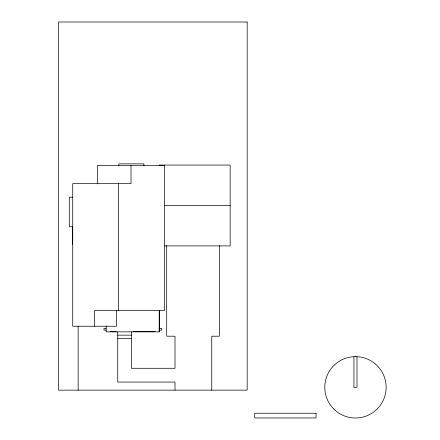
<?xml version="1.0" encoding="UTF-8"?>
<svg xmlns="http://www.w3.org/2000/svg" width="440" height="440" viewBox="0 0 440 440"><rect width="100%" height="100%" fill="white"/><g stroke="black" fill="none" stroke-linecap="round" stroke-linejoin="round"><path stroke-width="0.66" d="M159.187 165.061L230.159 165.061L230.159 245.9L164.648 245.9M72.688 197.203L69.289 197.203L69.289 226.76L72.688 226.76M164.648 205.48L230.159 205.48M106.04 328.444L103.983 328.444L103.983 330.088L106.178 330.088M159.022 328.444L161.656 328.444L161.656 330.088L159.022 330.088M110.226 331.584L116.089 331.584M133.04 331.584L155.139 331.584M117.739 335.154L131.395 335.154M117.739 338.443L131.395 338.443M357 356.741L357 387.321L353.931 387.321L353.931 356.741M219.362 245.603L219.362 336.204L211.761 336.204L211.761 390.148M175.005 390.148L175.005 382.069L117.739 382.069L117.739 331.859M166.694 245.603L166.694 336.204L175.005 336.204L175.005 368.286L131.395 368.286L131.395 331.859M159.462 310.255L159.462 331.859L106.178 331.859L106.178 325.919M159.187 310.305L159.187 328.587M159.187 329.802L159.187 331.859M143.897 165.831L143.897 163.856L118.872 163.856L118.872 165.831M131.005 165.501L131.005 183.673L72.732 183.673L72.732 326.238L116.518 326.238L116.518 310.206M118.657 183.673L118.657 310.464M97.422 183.854L97.422 165.501L164.588 165.501L164.588 310.464L94.622 310.464L94.622 326.238M78.133 326.073L78.133 390.148M72.578 226.562L72.578 244.745M355.465 356.642L351.461 356.906A30.679 30.679 0 0 0 329.588 403.805A30.679 30.679 0 0 0 381.337 403.805A30.679 30.679 0 0 0 359.469 356.906L355.465 356.642M247.165 22L58.592 22L58.592 390.148L247.165 390.148L247.165 22M316.063 413.232L254.705 413.232L254.705 417.956L316.063 417.956L316.063 413.232"/></g></svg>
